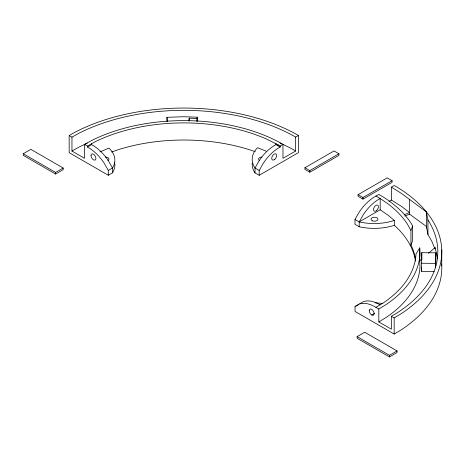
<?xml version="1.0" encoding="UTF-8"?>
<svg xmlns="http://www.w3.org/2000/svg" width="465" height="465" viewBox="0 0 465 465"><rect width="100%" height="100%" fill="white"/><g stroke="black" fill="none" stroke-linecap="round" stroke-linejoin="round"><path stroke-width="0.7" d="M434.089 271.455L421.4 271.298L421.79 252.669L435.891 252.838L435.705 265.841M421.4 271.298L421.528 267.782M435.502 267.433L435.891 252.838M188.691 120.853L189.249 118.122L196.968 118.645L197.265 117.168L183.536 116.744L166.947 117.314L166.947 121.429M415.559 259.487A136.495 78.806 0 0 0 411.415 245.863L410.938 245.003L410.938 230.466L412.664 226.089L411.095 223.27A140.453 81.09 0 0 0 382.811 196.736L378.772 194.44L375.976 196.056A35.863 20.704 -60 0 0 359.207 212.116L354.993 219.474L354.993 224.322L359.189 226.746A41.199 23.785 0 0 0 394.337 225.316C404.823 234.627 413.391 246.991 415.466 261.109M410.938 245.003L412.664 240.626L412.664 226.089M252.228 163.134A41.199 23.785 0 0 0 255 172.858L259.197 175.282L259.197 170.434L263.411 163.07A35.863 20.704 -60 0 1 280.18 147.016L280.18 146.045L278.099 144.824L266.201 138.896A136.495 78.806 0 0 0 95.325 141.68L87.449 146.097L84.52 144.406L84.52 158.298L71.959 151.044L71.959 137.152L69.163 135.536L69.163 152.66L108.299 175.253L112.495 172.829A39.664 22.901 0 0 0 114.669 162.68M359.189 226.746L359.189 221.898L363.403 214.534A35.869 20.71 -60 0 1 380.178 198.474L388.362 204.123A136.495 78.806 0 0 1 407.392 224.072L410.938 230.466M389.019 201.45L391.425 200.055L391.425 187.133L401.591 193.533L426.399 211.912L427.945 219.939A158.257 91.367 0 0 1 397.087 312.91L391.379 316.27L391.379 329.191L378.818 321.943L378.818 309.016L386.549 304.261A140.453 81.09 0 0 0 419.965 254.006L419.756 247.915L416.012 253.942A136.495 78.806 0 0 1 383.532 302.779L375.889 307.324A35.497 20.495 60 0 0 359.213 304.081L355.039 306.598L355.039 311.445L394.175 334.039L400.028 330.592A162.215 93.651 0 0 0 441.634 263.847M378.818 321.943L386.549 317.182A140.453 81.09 0 0 0 419.965 266.927L419.756 260.836L421.941 258.947M428.492 253.268L435.048 247.595L436.972 255.163A158.257 91.367 0 0 1 437.484 258.627M359.666 303.831L363.409 301.657A35.497 20.495 60 0 1 380.085 304.906M394.175 334.039L394.175 317.886L400.028 314.439A162.215 93.651 0 0 0 395.558 186.244L394.227 185.518L391.425 187.133M23.25 153.729L30.841 149.346L63.199 168.034L63.199 169.649L55.608 174.026L23.25 155.345L23.25 153.729L55.608 172.416L63.199 168.034M108.299 175.253L108.299 170.405L104.125 163.07A35.497 20.495 60 0 0 87.449 147.068L91.646 144.644L91.646 143.673M108.299 170.405L112.495 167.987A39.664 22.901 0 0 0 108.979 148.149L99.894 151.921M280.18 146.045L282.97 144.429L279 142.098A140.453 81.09 0 0 0 92.762 139.942L84.52 144.406M282.97 144.429L282.97 158.321L295.63 151.015L295.63 137.123L298.425 135.513L297.17 134.74A162.215 93.651 0 0 0 75.127 132.159L69.163 135.536M259.197 175.282L298.425 152.63L298.425 135.513M304.918 167.755L334.05 150.933L338.956 153.764L338.956 155.38L309.824 172.201L304.918 169.37L304.918 167.755L309.824 170.585L338.956 153.764M358.067 194.69L387.2 177.874L392.1 180.705L392.1 182.321L362.973 199.136L358.067 196.306L358.067 194.69L362.973 197.52L392.1 180.705M354.993 219.474L359.189 221.898L380.178 209.785L380.178 198.474L375.976 196.056M355.039 306.598L358.637 304.523M371.692 314.997L374.691 313.271M357.103 336.631L364.694 332.248L397.052 350.93L397.052 352.546L389.461 356.928L357.103 338.247L357.103 336.631L389.461 355.312L397.052 350.93M71.959 137.152L77.777 133.856A158.257 91.367 0 0 1 294.403 136.373L295.63 137.123M71.959 151.044L77.777 147.748A158.257 91.367 0 0 1 87.321 143.156M404.207 214.685L409.595 212.557L401.591 206.454L391.425 200.055M404.881 216.033L409.595 214.167L426.399 226.449L427.945 234.476L432.031 241.754L434.543 247.967M111.635 152.032L116.948 150.114A136.495 78.806 0 0 1 255.314 151.712M421.4 263.225L435.502 263.399M266.201 151.172L257.471 147.719A41.199 23.785 0 0 0 255 168.01L255 172.858M275.983 143.621L275.983 144.592L280.18 147.016M259.197 170.434L255 168.01L259.214 160.652A35.869 20.71 -60 0 1 275.983 144.592M375.889 307.324L378.818 309.016M391.379 316.27L394.175 317.886M295.63 151.015L294.403 150.265A158.257 91.367 0 0 0 280.006 143.063M380.178 209.785L388.362 215.429L394.337 220.474L394.337 225.316M166.947 117.314L167.394 121.458M441.75 249.833L441.75 265.986M435.048 247.595L435.048 248.67M427.945 219.939L427.945 234.476M426.399 211.912L426.399 228.065M421.79 252.669L421.79 260.069M419.756 247.915L419.756 260.836M409.595 199.636L409.595 214.167M389.461 355.312L389.461 356.928M362.973 197.52L362.973 199.136M309.824 170.585L309.824 172.201M278.099 144.824L278.099 145.795M197.265 117.168L197.265 121.284M196.968 118.645L196.968 121.388M189.249 118.122L189.249 120.987M112.495 172.829L112.495 167.987L108.322 160.652A35.497 20.495 60 0 0 91.646 144.644M87.449 146.097L87.449 147.068M55.608 172.416L55.608 174.026M105.497 157.1A3.464 2 0 0 1 108.7 158.338A3.464 2 0 0 1 107.944 160.512M259.546 160.541A3.464 2 0 0 1 258.796 158.362A3.464 2 0 0 1 261.993 157.129M394.337 220.474A41.199 23.785 0 0 1 359.189 221.898M375.04 302.837A39.664 22.901 0 0 1 382.678 303.523M274.803 159.309A3.464 2 -60 0 0 275.896 153.95A3.464 2 -60 0 0 271.804 157.577A3.464 2 -60 0 0 274.803 159.309M91.018 155.583A3.464 2 60 0 0 94.686 160.152A3.464 2 60 0 0 94.686 155.258A3.464 2 60 0 0 91.018 155.583M369.245 310.76A3.464 2 60 0 0 372.918 315.328A3.464 2 60 0 0 372.918 310.428A3.464 2 60 0 0 369.245 310.76M372.477 220.852A3.464 2 0 0 0 377.935 219.422A3.464 2 0 0 0 373.058 217.405A3.464 2 0 0 0 372.477 220.852M376.615 210.529A3.464 2 -60 0 0 377.714 205.17A3.464 2 -60 0 0 373.616 208.802A3.464 2 -60 0 0 376.615 210.529"/></g></svg>
